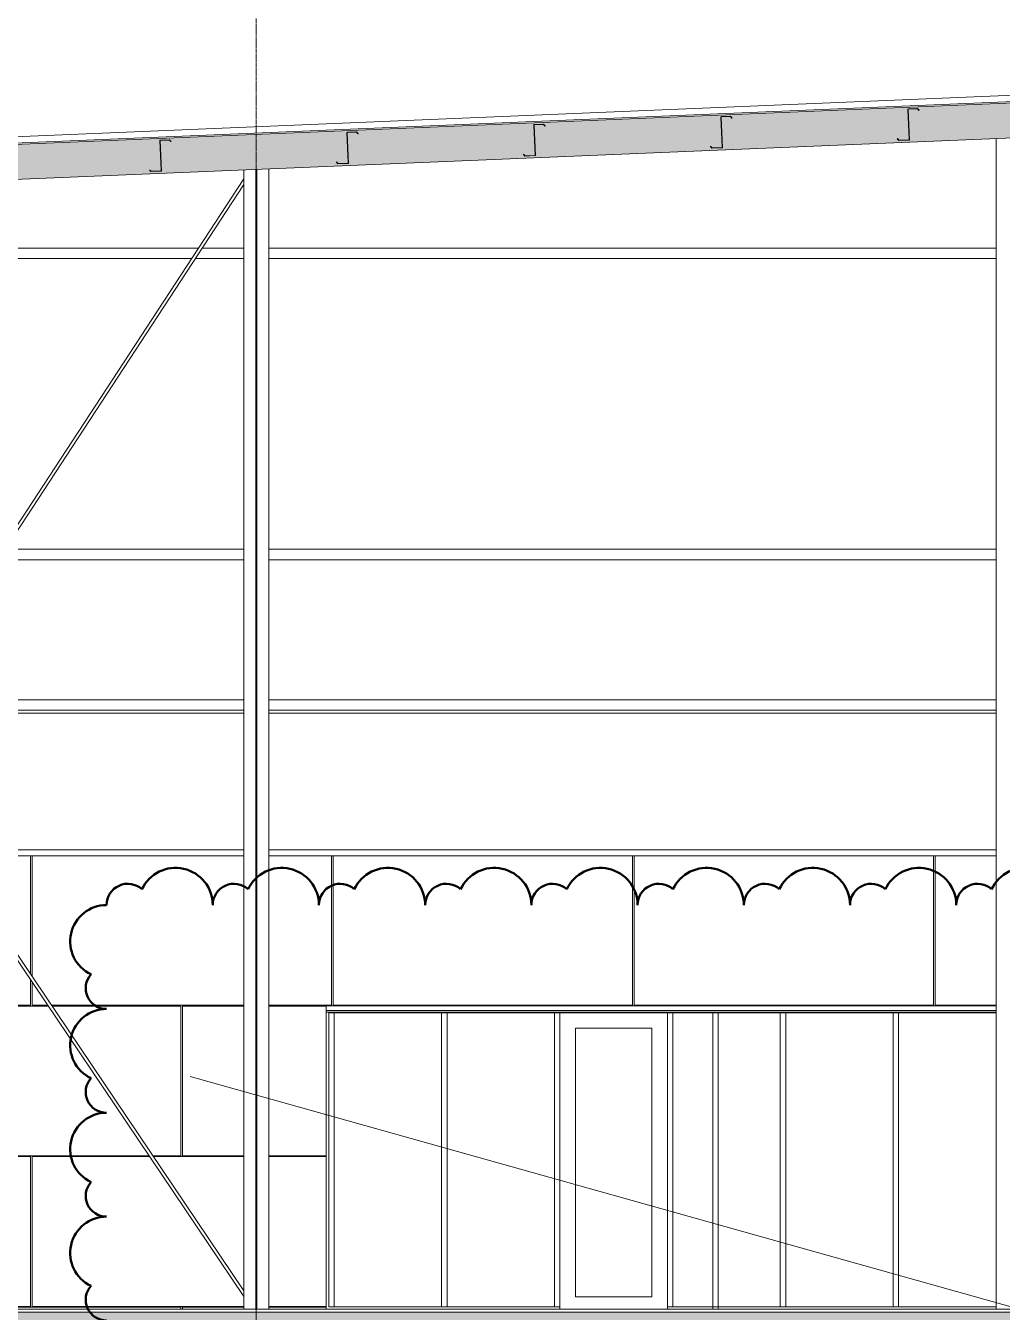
# Model space of a CAD drawing. Header units: inches. Extents: x -23565 to -43, y -324 to 853.
# Drawn here: x -7876.7 to -7563.6, y 0 to 412.3 of the extents above; entities that cross this region are included whole.
import ezdxf

# ---------------------------------------------------------------- set-up
doc = ezdxf.new("R2010")
doc.units = ezdxf.units.IN
doc.header["$MEASUREMENT"] = 0
doc.linetypes.add('Grid Line 1_2_', pattern=[0.875, 0.5, -0.125, 0.125, -0.125])
doc.linetypes.add('Hidden 1_8_', pattern=[0.1875, 0.125, -0.0625])
for name, color, linetype, lineweight in [('A-ANNO-IDEN', 131, 'Continuous', 9), ('A-CLNG', 13, 'Continuous', 13), ('A-CLNG-PATT', 13, 'Continuous', 25), ('A-DOOR', 31, 'Continuous', 13), ('A-FLOR', 192, 'Continuous', 13), ('A-FLOR-LEVL', 51, 'Continuous', 9), ('A-FLOR-PATT', 8, 'Continuous', 25), ('A-GLAZ-CWMG', 51, 'Continuous', 13), ('A-ROOF', 132, 'Continuous', 13), ('A-WALL-PATT', 111, 'Continuous', 25), ('G-ANNO-REVC', 71, 'Continuous', 9), ('I-WALL', 2, 'Continuous', 13), ('S-BEAM', 12, 'Continuous', 13), ('S-COLS', 52, 'Continuous', 13), ('S-GRID', 1, 'Continuous', 9)]:
    doc.layers.add(name, color=color, linetype=linetype, lineweight=lineweight)
pattern_1 = [(45, (-21606.148, 72.082), (-19.007, 19.007), []), (45, (-21606.148, 100.882), (-19.007, 19.007), [])]

# ---------------------------------------------------------------- blocks, each defined once
blk = doc.blocks.new('Struct_Xcel_Sports Complex_rvt-4-Building Section - North_South looking West _ Fitness Center')
at = {"layer": 'A-FLOR-PATT', "lineweight": 9}
h = blk.add_hatch(dxfattribs=at)
h.set_pattern_fill('FP_60', color=256, style=0, pattern_type=2)
h.set_pattern_definition([(50, (-21606.15, 72.08), (55.0854, -4.8198), [5.76, -63.36]), (355, (-21606.15, 72.08), (-10.6557, 57.7685), [4.608, -50.688]), (100.451, (-21601.557, 71.68), (44.4295, 52.9487), [4.895, -53.848]), (46.184, (-21606.15, 87.44), (81.9644, -12.712), [8.64, -95.04]), (96.636, (-21599.32, 86.38), (71.7815, 74.8124), [7.343, -80.772]), (351.184, (-21606.15, 87.44), (71.782, 74.8124), [6.912, -76.032]), (21, (-21598.47, 83.6), (45.842, -30.9215), [5.76, -63.36]), (326, (-21598.47, 83.6), (18.687, 55.6915), [4.608, -50.688]), (71.451, (-21594.65, 81.025), (64.529, 24.77), [4.895, -53.848]), (37.5, (-21606.148, 72.082), (0.9339, 25.5668), [2.534, -47.539, 2.534, -48.922, -50.88]), (37.5, (-21606.148, 72.082), (0.9339, 25.5668), [-101.53, 2.534, -48.346]), (7.5, (-21606.148, 72.082), (20.20404, 30.2913), [2.534, -26.803, 2.534, -46.387, -19.392]), (7.5, (-21606.148, 72.082), (20.20404, 30.2913), [-78.259, 2.534, -16.858]), (327.5, (-21623.274, 72.082), (40.9978, -1.7324), [2.534, -16.666, 2.534, -57.37, -79.488]), (327.5, (-21623.274, 72.082), (40.9978, -1.7324), [-79.104, 2.534, -76.954]), (317.5, (-21630.954, 72.082), (44.7889, 7.6878), [2.534, -22.426, 2.534, -37.248, -56.448]), (317.5, (-21630.954, 72.082), (44.7889, 7.6878), [-64.742, 2.534, -53.914])])
h.paths.add_polyline_path([(-21132.3, -6), (-21132.3, 0), (-22790.8, 0), (-22790.8, -6), (-21136.06, -6)], flags=0)
blk = doc.blocks.new('W-Wide Flange-Column - B1_F-1528732-Building Section - North_South looking West _ Fitness Center')
at = {"layer": 'S-COLS', "color": 8, "linetype": 'Hidden 1_8_', "lineweight": 9}
for p, q in [((-21626.46, 366.23), (-21626.46, 1)), ((-21626.15, 1), (-21626.15, 366.24))]:
    blk.add_line(p, q, dxfattribs=at)
blk = doc.blocks.new('Girt_C - 10_D-1401750-Building Section - North_South looking West _ Fitness Center')
at = {"layer": 'S-BEAM', "color": 8, "lineweight": 9}
for p, q in [((-21603.92, 96.68), (-21389.05, 96.68)), ((-21389.05, 96.2), (-21603.92, 96.2))]:
    blk.add_line(p, q, dxfattribs=at)
blk = doc.blocks.new('Girt_Z - 10_D-V105-Building Section - North_South looking West _ Fitness Center')
at = {"layer": 'S-BEAM', "color": 7}
for p, q in [((-21417.42, 385.47), (-21417.02, 375.85)), ((-21416.9, 375.67), (-21417.31, 385.47)), ((-21414.3, 385.79), (-21417.24, 385.66)), ((-21417.23, 385.55), (-21414.35, 385.67)), ((-21414.35, 385.67), (-21413.88, 385.16)), ((-21413.8, 385.23), (-21414.3, 385.79)), ((-21413.88, 385.16), (-21413.8, 385.23)), ((-21420.7, 376.16), (-21420.78, 376.08)), ((-21420.78, 376.08), (-21420.27, 375.53)), ((-21420.22, 375.64), (-21420.7, 376.16)), ((-21420.27, 375.53), (-21416.9, 375.67)), ((-21417.09, 375.77), (-21420.22, 375.64))]:
    blk.add_line(p, q, dxfattribs=at)
for centre, radius, start, end in [((-21417.23, 385.48), 0.187, 92.3859, 182.3859), ((-21417.23, 385.48), 0.0782, 94.5087, 182.3859), ((-21417.09, 375.85), 0.0782, 275.4283, 2.3859)]:
    blk.add_arc(centre, radius, start, end, dxfattribs=at)
blk = doc.blocks.new('Girt_Z - 10_D-V106-Building Section - North_South looking West _ Fitness Center')
at = {"layer": 'S-BEAM', "lineweight": 9}
h = blk.add_hatch(dxfattribs=at)
h.set_pattern_fill('FP_54', color=8, style=0, pattern_type=2)
h.set_pattern_definition(pattern_1)
h.paths.add_polyline_path([(-21480.22, 373.03), (-21476.85, 373.17), (-21477.03, 373.27), (-21480.17, 373.14), (-21480.64, 373.66), (-21480.72, 373.58)], flags=0)
h.paths.add_polyline_path([(-21476.85, 373.17), (-21477.25, 382.97), (-21477.36, 382.97), (-21476.96, 373.35)], flags=0)
h.paths.add_polyline_path([(-21473.82, 382.66), (-21473.74, 382.73), (-21474.25, 383.29), (-21477.18, 383.17), (-21477.18, 383.06), (-21474.3, 383.18)], flags=0)
at = {"layer": 'S-BEAM', "color": 7}
for p, q in [((-21477.36, 382.97), (-21476.96, 373.35)), ((-21476.85, 373.17), (-21477.25, 382.97)), ((-21474.25, 383.29), (-21477.18, 383.17)), ((-21477.18, 383.06), (-21474.3, 383.18)), ((-21474.3, 383.18), (-21473.82, 382.66)), ((-21473.74, 382.73), (-21474.25, 383.29)), ((-21473.82, 382.66), (-21473.74, 382.73)), ((-21480.64, 373.66), (-21480.72, 373.58)), ((-21480.72, 373.58), (-21480.22, 373.03)), ((-21480.17, 373.14), (-21480.64, 373.66)), ((-21480.22, 373.03), (-21476.85, 373.17)), ((-21477.03, 373.27), (-21480.17, 373.14))]:
    blk.add_line(p, q, dxfattribs=at)
for centre, radius, start, end in [((-21477.18, 382.98), 0.187, 92.3859, 182.3859), ((-21477.18, 382.98), 0.0782, 94.5087, 182.3859), ((-21477.04, 373.35), 0.0782, 275.4283, 2.3859)]:
    blk.add_arc(centre, radius, start, end, dxfattribs=at)
blk = doc.blocks.new('Girt_Z - 10_D-V107-Building Section - North_South looking West _ Fitness Center')
at = {"layer": 'S-BEAM', "color": 7}
for p, q in [((-21537.31, 380.47), (-21536.91, 370.86)), ((-21536.79, 370.67), (-21537.2, 380.48)), ((-21534.2, 380.79), (-21537.13, 380.67)), ((-21537.13, 380.56), (-21534.24, 380.68)), ((-21534.24, 380.68), (-21533.77, 380.16)), ((-21533.69, 380.24), (-21534.2, 380.79)), ((-21533.77, 380.16), (-21533.69, 380.24)), ((-21540.59, 371.16), (-21540.67, 371.09)), ((-21540.67, 371.09), (-21540.17, 370.53)), ((-21540.12, 370.64), (-21540.59, 371.16)), ((-21540.17, 370.53), (-21536.79, 370.67)), ((-21536.98, 370.77), (-21540.12, 370.64))]:
    blk.add_line(p, q, dxfattribs=at)
for centre, radius, start, end in [((-21537.12, 380.48), 0.187, 92.3859, 182.3859), ((-21537.12, 380.48), 0.0782, 94.5087, 182.3859), ((-21536.99, 370.85), 0.0782, 275.4283, 2.3859)]:
    blk.add_arc(centre, radius, start, end, dxfattribs=at)
blk = doc.blocks.new('Girt_Z - 10_D-V108-Building Section - North_South looking West _ Fitness Center')
at = {"layer": 'S-BEAM', "lineweight": 9}
h = blk.add_hatch(dxfattribs=at)
h.set_pattern_fill('FP_54', color=8, style=0, pattern_type=2)
h.set_pattern_definition(pattern_1)
h.paths.add_polyline_path([(-21600.11, 368.03), (-21596.74, 368.18), (-21596.93, 368.28), (-21600.07, 368.15), (-21600.54, 368.66), (-21600.62, 368.59)], flags=0)
h.paths.add_polyline_path([(-21596.74, 368.18), (-21597.15, 377.98), (-21597.26, 377.97), (-21596.86, 368.36)], flags=0)
h.paths.add_polyline_path([(-21593.72, 377.66), (-21593.64, 377.74), (-21594.15, 378.29), (-21597.08, 378.17), (-21597.08, 378.06), (-21594.19, 378.18)], flags=0)
at = {"layer": 'S-BEAM', "color": 7}
for p, q in [((-21597.26, 377.97), (-21596.86, 368.36)), ((-21596.74, 368.18), (-21597.15, 377.98)), ((-21594.15, 378.29), (-21597.08, 378.17)), ((-21597.08, 378.06), (-21594.19, 378.18)), ((-21594.19, 378.18), (-21593.72, 377.66)), ((-21593.64, 377.74), (-21594.15, 378.29)), ((-21593.72, 377.66), (-21593.64, 377.74)), ((-21600.54, 368.66), (-21600.62, 368.59)), ((-21600.62, 368.59), (-21600.11, 368.03)), ((-21600.07, 368.15), (-21600.54, 368.66)), ((-21600.11, 368.03), (-21596.74, 368.18)), ((-21596.93, 368.28), (-21600.07, 368.15))]:
    blk.add_line(p, q, dxfattribs=at)
for centre, radius, start, end in [((-21597.07, 377.98), 0.187, 92.3859, 182.3859), ((-21597.07, 377.98), 0.0782, 94.5087, 182.3859), ((-21596.94, 368.35), 0.0782, 275.4283, 2.3859)]:
    blk.add_arc(centre, radius, start, end, dxfattribs=at)
blk = doc.blocks.new('Girt_Z - 10_D-V109-Building Section - North_South looking West _ Fitness Center')
at = {"layer": 'S-BEAM', "color": 7}
for p, q in [((-21657.21, 375.48), (-21656.81, 365.86)), ((-21656.69, 365.68), (-21657.1, 375.48)), ((-21654.09, 375.79), (-21657.03, 375.67)), ((-21657.03, 375.56), (-21654.14, 375.68)), ((-21654.14, 375.68), (-21653.67, 375.17)), ((-21653.59, 375.24), (-21654.09, 375.79)), ((-21653.67, 375.17), (-21653.59, 375.24)), ((-21660.49, 366.16), (-21660.57, 366.09)), ((-21660.57, 366.09), (-21660.06, 365.54)), ((-21660.02, 365.65), (-21660.49, 366.16)), ((-21660.06, 365.54), (-21656.69, 365.68)), ((-21656.88, 365.78), (-21660.02, 365.65))]:
    blk.add_line(p, q, dxfattribs=at)
for centre, radius, start, end in [((-21657.02, 375.48), 0.187, 92.3859, 182.3859), ((-21657.02, 375.48), 0.0782, 94.5087, 182.3859), ((-21656.89, 365.86), 0.0782, 275.4283, 2.3859)]:
    blk.add_arc(centre, radius, start, end, dxfattribs=at)
blk = doc.blocks.new('Girt_C - 10_D-1401751-Building Section - North_South looking West _ Fitness Center')
at = {"layer": 'S-BEAM', "color": 8, "lineweight": 9}
for p, q in [((-21630.3, 148.19), (-21725.48, 148.19)), ((-21389.05, 148.19), (-21622.3, 148.19))]:
    blk.add_line(p, q, dxfattribs=at)
blk = doc.blocks.new('Girt_Z - 10_D-1255199-Building Section - North_South looking West _ Fitness Center')
at = {"layer": 'S-BEAM', "color": 8, "lineweight": 9}
for p, q in [((-21738.41, 196.31), (-21630.3, 196.31)), ((-21622.3, 196.31), (-21389.05, 196.31)), ((-21740.62, 192.94), (-21630.3, 192.94)), ((-21622.3, 192.94), (-21389.05, 192.94))]:
    blk.add_line(p, q, dxfattribs=at)
blk = doc.blocks.new('Girt_Z - 10_D-1254871-Building Section - North_South looking West _ Fitness Center')
at = {"layer": 'S-BEAM', "color": 8, "lineweight": 9}
for p, q in [((-21706.82, 244.56), (-21630.3, 244.56)), ((-21622.3, 244.56), (-21389.05, 244.56)), ((-21709.03, 241.19), (-21630.3, 241.19)), ((-21622.3, 241.19), (-21389.05, 241.19))]:
    blk.add_line(p, q, dxfattribs=at)
blk = doc.blocks.new('Girt_Z - 10_D-1249026-Building Section - North_South looking West _ Fitness Center')
at = {"layer": 'S-BEAM', "color": 8, "lineweight": 9}
for p, q in [((-21855.32, 341.06), (-21644.8, 341.06)), ((-21643.61, 341.06), (-21630.3, 341.06)), ((-21622.3, 341.06), (-21389.05, 341.06)), ((-21853.05, 337.69), (-21647.01, 337.69)), ((-21645.82, 337.69), (-21630.3, 337.69)), ((-21622.3, 337.69), (-21389.05, 337.69))]:
    blk.add_line(p, q, dxfattribs=at)
blk = doc.blocks.new('Round Bar - 1_-1251515-Building Section - North_South looking West _ Fitness Center')
at = {"layer": 'S-BEAM', "color": 8, "lineweight": 9}
for p, q in [((-21630.3, 6.84), (-21863.55, 353.3)), ((-21863.55, 351.51), (-21630.3, 5.05))]:
    blk.add_line(p, q, dxfattribs=at)
blk = doc.blocks.new('Round Bar - 1_-1251605-Building Section - North_South looking West _ Fitness Center')
at = {"layer": 'S-BEAM', "color": 8, "lineweight": 9}
for p, q in [((-21630.3, 363.2), (-21863.55, 7.02)), ((-21863.55, 5.2), (-21630.3, 361.38))]:
    blk.add_line(p, q, dxfattribs=at)
blk = doc.blocks.new('Rectangular Mullion - Interior 1_75_ x 4_5_-V126-Building Section - North_South looking West _ Fitness Center')
at = {"layer": 'A-GLAZ-CWMG', "color": 8, "lineweight": 9}
blk.add_line((-21389.05, 96), (-21421.24, 96), dxfattribs=at)
blk = doc.blocks.new('Rectangular Mullion - Interior 1_75_ x 4_5_-1214729-Building Section - North_South looking West _ Fitness Center')
at = {"layer": 'A-GLAZ-CWMG', "color": 8, "lineweight": 9}
blk.add_line((-21276.49, 96), (-21312.68, 96), dxfattribs=at)
blk = doc.blocks.new('Rectangular Mullion - Interior 1_75_ x 4_5_-V127-Building Section - North_South looking West _ Fitness Center')
at = {"layer": 'A-GLAZ-CWMG', "color": 8, "lineweight": 9}
blk.add_line((-21421.24, 1.75), (-21389.05, 1.75), dxfattribs=at)
blk = doc.blocks.new('Rectangular Mullion - Interior 1_75_ x 4_5_-1214730-Building Section - North_South looking West _ Fitness Center')
at = {"layer": 'A-GLAZ-CWMG', "color": 8, "lineweight": 9}
blk.add_line((-21312.68, 1.75), (-21276.49, 1.75), dxfattribs=at)
blk = doc.blocks.new('Rectangular Mullion - Interior 1_75_ x 4_5_-1870416-Building Section - North_South looking West _ Fitness Center')
at = {"layer": 'A-GLAZ-CWMG', "color": 8, "lineweight": 9}
for p, q in [((-21479.93, 1), (-21479.93, 1.75)), ((-21479.93, 1.75), (-21457.43, 1.75))]:
    blk.add_line(p, q, dxfattribs=at)
blk = doc.blocks.new('Rectangular Mullion - Interior 1_75_ x 4_5_-1220285-Building Section - North_South looking West _ Fitness Center')
at = {"layer": 'A-GLAZ-CWMG', "color": 8, "lineweight": 9}
for p, q in [((-21277.37, 96), (-21275.62, 96)), ((-21277.37, 96), (-21277.37, 1.75)), ((-21275.62, 96), (-21275.62, 1.75)), ((-21275.62, 1.75), (-21277.37, 1.75))]:
    blk.add_line(p, q, dxfattribs=at)
blk = doc.blocks.new('Rectangular Mullion - Interior 1_75_ x 4_5_-1870417-Building Section - North_South looking West _ Fitness Center')
at = {"layer": 'A-GLAZ-CWMG', "color": 8, "lineweight": 9}
for p, q in [((-21479.93, 96), (-21479.93, 96.2)), ((-21457.43, 96), (-21479.93, 96))]:
    blk.add_line(p, q, dxfattribs=at)
blk = doc.blocks.new('Rectangular Mullion - Interior 1_75_ x 4_5_-1220307-Building Section - North_South looking West _ Fitness Center')
at = {"layer": 'A-GLAZ-CWMG', "color": 8, "lineweight": 9}
for p, q in [((-21479.93, 96), (-21478.18, 96)), ((-21479.93, 96), (-21479.93, 1.75)), ((-21478.18, 96), (-21478.18, 1.75)), ((-21478.18, 1.75), (-21479.93, 1.75))]:
    blk.add_line(p, q, dxfattribs=at)
blk = doc.blocks.new('Rectangular Mullion - Interior 1_75_ x 4_5_-V121-Building Section - North_South looking West _ Fitness Center')
at = {"layer": 'A-GLAZ-CWMG', "color": 8, "lineweight": 9}
blk.add_line((-22313.87, 96), (-22277.68, 96), dxfattribs=at)
blk = doc.blocks.new('Rectangular Mullion - Interior 1_75_ x 4_5_-V128-Building Section - North_South looking West _ Fitness Center')
at = {"layer": 'A-GLAZ-CWMG', "color": 8, "lineweight": 9}
blk.add_line((-21565.99, 1.75), (-21602.18, 1.75), dxfattribs=at)
blk = doc.blocks.new('Rectangular Mullion - Interior 1_75_ x 4_5_-V122-Building Section - North_South looking West _ Fitness Center')
at = {"layer": 'A-GLAZ-CWMG', "color": 8, "lineweight": 9}
for p, q in [((-22314.74, 96), (-22312.99, 96)), ((-22314.74, 96), (-22314.74, 1.75)), ((-22312.99, 1.75), (-22312.99, 96)), ((-22312.99, 1.75), (-22314.74, 1.75))]:
    blk.add_line(p, q, dxfattribs=at)
blk = doc.blocks.new('Door_Single_Storefront - one-V129-Building Section - North_South looking West _ Fitness Center')
at = {"layer": 'A-DOOR', "color": 8, "lineweight": 9}
for p, q in [((-21523.93, 91), (-21523.93, 5)), ((-21523.93, 91), (-21499.49, 91)), ((-21499.49, 5), (-21499.49, 91)), ((-21523.93, 5), (-21499.49, 5))]:
    blk.add_line(p, q, dxfattribs=at)
blk = doc.blocks.new('Rectangular Mullion - Interior 1_75_ x 4_5_-1870737-Building Section - North_South looking West _ Fitness Center')
at = {"layer": 'A-GLAZ-CWMG', "color": 8, "lineweight": 9}
for p in [(-21493.62, 96), (-21478.18, 96.2)]:
    blk.add_line(p, (-21478.18, 96), dxfattribs=at)
blk = doc.blocks.new('Rectangular Mullion - Interior 1_75_ x 4_5_-1870858-Building Section - North_South looking West _ Fitness Center')
at = {"layer": 'A-GLAZ-CWMG', "color": 8, "lineweight": 9}
for q in [(-21565.99, 1.75), (-21528.93, 1)]:
    blk.add_line((-21528.93, 1.75), q, dxfattribs=at)
blk = doc.blocks.new('Rectangular Mullion - Interior 1_75_ x 4_5_-1870859-Building Section - North_South looking West _ Fitness Center')
at = {"layer": 'A-GLAZ-CWMG', "color": 8, "lineweight": 9}
for p, q in [((-21494.49, 1), (-21494.49, 1.75)), ((-21478.18, 1.75), (-21494.49, 1.75)), ((-21478.18, 1.75), (-21478.18, 1))]:
    blk.add_line(p, q, dxfattribs=at)
blk = doc.blocks.new('Family - ___-1987694-Building Section - North_South looking West _ Fitness Center')
at = {"layer": 'G-ANNO-REVC', "color": 163, "lineweight": 50}
for centre, radius, start, end in [((-21652.17, 130.5), 11.92, 0, 154.7912), ((-21618.12, 130.5), 11.92, 0, 154.7912), ((-21584.07, 130.5), 11.92, 0, 154.7912), ((-21550.01, 130.5), 11.92, 0, 154.7912), ((-21515.96, 130.5), 11.92, 0, 154.7912), ((-21481.91, 130.5), 11.92, 0, 154.7912), ((-21447.86, 130.5), 11.92, 0, 154.7912), ((-21413.81, 130.5), 11.92, 0, 154.7912), ((-21379.76, 130.5), 11.92, 0, 154.7912), ((-21667.49, 130.5), 6.81, 48.1897, 180), ((-21633.44, 130.5), 6.81, 48.1897, 180), ((-21599.39, 130.5), 6.81, 48.1897, 180), ((-21565.34, 130.5), 6.81, 48.1897, 180), ((-21531.29, 130.5), 6.81, 48.1897, 180), ((-21497.24, 130.5), 6.81, 48.1897, 180), ((-21463.18, 130.5), 6.81, 48.1897, 180), ((-21429.13, 130.5), 6.81, 48.1897, 180), ((-21395.08, 130.5), 6.81, 48.1897, 180), ((-21674.3, 118.85), 11.65, 90, 244.7912), ((-21674.3, 103.87), 6.66, 138.1897, 270), ((-21674.3, 85.57), 11.65, 90, 244.7912), ((-21674.3, 70.59), 6.66, 138.1897, 270), ((-21674.3, 52.28), 11.65, 90, 244.7912), ((-21674.3, 37.3), 6.66, 138.1897, 270), ((-21674.3, 19), 11.65, 90, 244.7912), ((-21674.3, 4.02), 6.66, 138.1897, 270)]:
    blk.add_arc(centre, radius, start, end, dxfattribs=at)

msp = doc.modelspace()

# ---------------------------------------------------------------- hatches: boundary and pattern name
at = {"layer": 'A-CLNG-PATT', "lineweight": 9}
h = msp.add_hatch(dxfattribs=at)
h.set_pattern_fill('FP_52', color=8, style=0, pattern_type=2)
h.set_pattern_definition([(161.57, (-21605.188, 73.042), (-7.6802237, -0.0009796), [0, -54.643, 6.067, 0]), (18.43, (-21607.108, 73.042), (-7.6802237, 0.0009796), [0, -54.643, 6.067, 0]), (108.43, (-21605.188, 73.042), (3.8382953, -19.20136532), [18.211, -42.499]), (71.57, (-21607.108, 73.042), (3.8382953, 19.20136532), [18.211, -42.499])])
h.paths.add_polyline_path([(-8547.14695, 335.21711), (-7311.52195, 386.70148), (-7311.52195, 397.96125), (-8547.14695, 346.47687), (-8547.14695, 343.72475)], flags=0)
at = {"layer": 'A-WALL-PATT', "lineweight": 9}
h = msp.add_hatch(dxfattribs=at)
h.set_pattern_fill('FP_62', color=8, style=0, pattern_type=2)
h.set_pattern_definition([(90, (-20902.8, -673.75), (-193, -193), [48, -145]), (180, (-20902.8, -673.75), (-2e-14, -193), [96, -97]), (270, (-20998.8, -625.75), (-193, -193), [48, -145]), (180, (-20902.8, -625.75), (-2e-14, -193), [96, -97]), (270, (-20999.3, -625.75), (-193, -193), [48, -145]), (180, (-20999.3, -625.75), (-2e-14, -193), [96, -97]), (90, (-21095.3, -673.75), (-193, -193), [48, -145]), (180, (-20999.3, -673.75), (-2e-14, -193), [96, -97]), (90, (-20950.55, -625.5), (-193, -193), [48, -145]), (180, (-20902.43, -625.5), (-2e-14, -193), [48.125, -144.875]), (180, (-20902.43, -577.5), (-2e-14, -193), [48.125, -144.875]), (90, (-21047.05, -625.5), (-193, -193), [48, -145]), (180, (-20951.05, -625.5), (-2e-14, -193), [96, -97]), (270, (-20951.05, -577.5), (-193, -193), [48, -145]), (180, (-20951.05, -577.5), (-2e-14, -193), [96, -97]), (180, (-21047.55, -625.5), (-2e-14, -193), [48, -145]), (270, (-21047.55, -577.5), (-193, -193), [48, -145]), (180, (-21047.55, -577.5), (-2e-14, -193), [48, -145]), (90, (-20902.8, -577.25), (-193, -193), [48, -145]), (180, (-20902.8, -577.25), (-2e-14, -193), [96, -97]), (270, (-20998.8, -529.25), (-193, -193), [48, -145]), (180, (-20902.8, -529.25), (-2e-14, -193), [96, -97]), (270, (-20999.3, -529.25), (-193, -193), [48, -145]), (180, (-20999.3, -529.25), (-2e-14, -193), [96, -97]), (90, (-21095.3, -577.25), (-193, -193), [48, -145]), (180, (-20999.3, -577.25), (-2e-14, -193), [96, -97]), (90, (-20950.55, -529), (-193, -193), [48, -145]), (180, (-20902.43, -529), (-2e-14, -193), [48.125, -144.875]), (180, (-20902.43, -481), (-2e-14, -193), [48.125, -144.875]), (90, (-21047.05, -529), (-193, -193), [48, -145]), (180, (-20951.05, -529), (-2e-14, -193), [96, -97]), (270, (-20951.05, -481), (-193, -193), [48, -145]), (180, (-20951.05, -481), (-2e-14, -193), [96, -97]), (180, (-21047.55, -529), (-2e-14, -193), [48, -145]), (270, (-21047.55, -481), (-193, -193), [48, -145]), (180, (-21047.55, -481), (-2e-14, -193), [48, -145])])
h.paths.add_polyline_path([(-8028.02195, 1), (-7806.77195, 1), (-7806.77195, 5.04615), (-7901.90389, 146.25), (-7947.65025, 146.25), (-8028.02195, 23.51985), (-8028.02195, 1.14075)], flags=0)
h.paths.add_polyline_path([(-7796.66598, 1), (-7780.38895, 1), (-7780.38895, 98.25), (-7565.52195, 98.25), (-7565.52195, 146.25), (-7798.77195, 146.25), (-7798.77195, 1)], flags=0)
h.paths.add_polyline_path([(-7806.77195, 6.83677), (-7806.77195, 146.25), (-7900.62982, 146.25), (-7809.7207, 11.21675)], flags=0)
h.paths.add_polyline_path([(-8028.02195, 25.34518), (-7948.92281, 146.25), (-8028.02195, 146.25), (-8028.02195, 25.79342)], flags=0)
h.paths.add_polyline_path([(-7544.91448, 98.25), (-7323.27195, 98.25), (-7323.27195, 146.25), (-7557.52195, 146.25), (-7557.52195, 98.25)], flags=0)

# ---------------------------------------------------------------- linework, layer by layer
at = {"layer": 'A-ANNO-IDEN', "color": 153}
msp.add_line((-7824.00307, 75.59797), (-6880.39057, -189.167), dxfattribs=at)
at = {"layer": 'A-CLNG', "color": 7}
for p, q in [((-7311.52195, 397.96125), (-8547.14695, 346.47687)), ((-8547.14695, 335.21711), (-7311.52195, 386.70148))]:
    msp.add_line(p, q, dxfattribs=at)
at = {"layer": 'A-FLOR', "color": 7}
for p, q in [((-7494.14072, 1), (-8341.38761, 1)), ((-8341.38761, 0), (-7494.14072, 0))]:
    msp.add_line(p, q, dxfattribs=at)
at = {"layer": 'A-FLOR-LEVL', "linetype": 'Grid Line 1_2_'}
msp.add_line((-9403.84024, 0), (-6353.55665, 0), dxfattribs=at)
at = {"layer": 'A-ROOF', "color": 7}
for p, q in [((-7296.92212, 401.03192), (-8609.5644, 346.3385)), ((-8609.5644, 344.33676), (-7296.92212, 399.03019))]:
    msp.add_line(p, q, dxfattribs=at)
at = {"layer": 'I-WALL', "color": 8, "lineweight": 9}
for p, q in [((-7806.77195, 192), (-7917.70113, 192)), ((-7565.52195, 192), (-7798.77195, 192)), ((-7806.77195, 146.25), (-7900.64212, 146.25)), ((-7565.52195, 146.25), (-7798.77195, 146.25)), ((-7780.38895, 1), (-7780.38895, 98.25)), ((-7780.38895, 98.25), (-7565.52195, 98.25))]:
    msp.add_line(p, q, dxfattribs=at)
at = {"layer": 'S-COLS', "color": 8, "lineweight": 9}
for p, q in [((-7565.52195, 376.11815), (-7565.52195, 1)), ((-7806.77195, 366.06607), (-7806.77195, 1)), ((-7798.77195, 366.3994), (-7798.77195, 1))]:
    msp.add_line(p, q, dxfattribs=at)
at = {"layer": 'S-GRID', "linetype": 'Grid Line 1_2_'}
msp.add_line((-7802.77195, -293.03588), (-7802.77195, 738.65708), dxfattribs=at)
msp.add_line((-7802.77195, -293.03588), (-7802.77195, 738.65708), dxfattribs=at)

# ---------------------------------------------------------------- block references
at = {"color": 250, "lineweight": 5}
msp.add_blockref('Struct_Xcel_Sports Complex_rvt-4-Building Section - North_South looking West _ Fitness Center', (13823.53087, 0), dxfattribs=at)
at = {"layer": 'A-DOOR', "color": 8, "lineweight": 9}
msp.add_blockref('Door_Single_Storefront - one-V129-Building Section - North_South looking West _ Fitness Center', (13823.53087, 0), dxfattribs=at)
at = {"layer": 'A-GLAZ-CWMG', "color": 8, "lineweight": 9}
for name, p in [('Rectangular Mullion - Interior 1_75_ x 4_5_-V122-Building Section - North_South looking West _ Fitness Center', (14535.21837, 0)), ('Rectangular Mullion - Interior 1_75_ x 4_5_-V121-Building Section - North_South looking West _ Fitness Center', (14535.21837, 0)), ('Rectangular Mullion - Interior 1_75_ x 4_5_-V122-Building Section - North_South looking West _ Fitness Center', (14571.40587, 0)), ('Rectangular Mullion - Interior 1_75_ x 4_5_-V121-Building Section - North_South looking West _ Fitness Center', (14571.40587, 0)), ('Rectangular Mullion - Interior 1_75_ x 4_5_-V122-Building Section - North_South looking West _ Fitness Center', (14607.59337, 0)), ('Rectangular Mullion - Interior 1_75_ x 4_5_-V121-Building Section - North_South looking West _ Fitness Center', (14607.59337, 0)), ('Rectangular Mullion - Interior 1_75_ x 4_5_-V122-Building Section - North_South looking West _ Fitness Center', (14643.78087, 0)), ('Rectangular Mullion - Interior 1_75_ x 4_5_-1870737-Building Section - North_South looking West _ Fitness Center', (13823.53087, 0)), ('Rectangular Mullion - Interior 1_75_ x 4_5_-1870417-Building Section - North_South looking West _ Fitness Center', (13823.53087, 0)), ('Rectangular Mullion - Interior 1_75_ x 4_5_-1220307-Building Section - North_South looking West _ Fitness Center', (13823.53087, 0)), ('Rectangular Mullion - Interior 1_75_ x 4_5_-1220285-Building Section - North_South looking West _ Fitness Center', (13642.59337, 0)), ('Rectangular Mullion - Interior 1_75_ x 4_5_-1214729-Building Section - North_South looking West _ Fitness Center', (13678.78087, 0)), ('Rectangular Mullion - Interior 1_75_ x 4_5_-1220285-Building Section - North_South looking West _ Fitness Center', (13678.78087, 0)), ('Rectangular Mullion - Interior 1_75_ x 4_5_-V126-Building Section - North_South looking West _ Fitness Center', (13823.53087, 0)), ('Rectangular Mullion - Interior 1_75_ x 4_5_-V128-Building Section - North_South looking West _ Fitness Center', (13823.53087, 0)), ('Rectangular Mullion - Interior 1_75_ x 4_5_-1870858-Building Section - North_South looking West _ Fitness Center', (13823.53087, 0)), ('Rectangular Mullion - Interior 1_75_ x 4_5_-1870859-Building Section - North_South looking West _ Fitness Center', (13823.53087, 0)), ('Rectangular Mullion - Interior 1_75_ x 4_5_-1870416-Building Section - North_South looking West _ Fitness Center', (13823.53087, 0)), ('Rectangular Mullion - Interior 1_75_ x 4_5_-1214730-Building Section - North_South looking West _ Fitness Center', (13678.78087, 0)), ('Rectangular Mullion - Interior 1_75_ x 4_5_-V127-Building Section - North_South looking West _ Fitness Center', (13823.53087, 0))]:
    msp.add_blockref(name, p, dxfattribs=at)
at = {"layer": 'G-ANNO-REVC', "color": 163, "lineweight": 50}
msp.add_blockref('Family - ___-1987694-Building Section - North_South looking West _ Fitness Center', (13823.53087, 0), dxfattribs=at)
at = {"layer": 'S-BEAM', "color": 8, "lineweight": 9}
for name in ['Girt_Z - 10_D-V105-Building Section - North_South looking West _ Fitness Center', 'Girt_Z - 10_D-V107-Building Section - North_South looking West _ Fitness Center', 'Girt_Z - 10_D-V106-Building Section - North_South looking West _ Fitness Center', 'Girt_Z - 10_D-V109-Building Section - North_South looking West _ Fitness Center', 'Girt_Z - 10_D-V108-Building Section - North_South looking West _ Fitness Center', 'Round Bar - 1_-1251605-Building Section - North_South looking West _ Fitness Center', 'Round Bar - 1_-1251515-Building Section - North_South looking West _ Fitness Center', 'Girt_Z - 10_D-1249026-Building Section - North_South looking West _ Fitness Center', 'Girt_Z - 10_D-1254871-Building Section - North_South looking West _ Fitness Center', 'Girt_Z - 10_D-1255199-Building Section - North_South looking West _ Fitness Center', 'Girt_C - 10_D-1401751-Building Section - North_South looking West _ Fitness Center', 'Girt_C - 10_D-1401750-Building Section - North_South looking West _ Fitness Center']:
    msp.add_blockref(name, (13823.53087, 0), dxfattribs=at)
at = {"layer": 'S-COLS', "color": 8, "linetype": 'Hidden 1_8_', "lineweight": 9}
msp.add_blockref('W-Wide Flange-Column - B1_F-1528732-Building Section - North_South looking West _ Fitness Center', (13823.53087, 0), dxfattribs=at)

doc.saveas('drawing.dxf')
